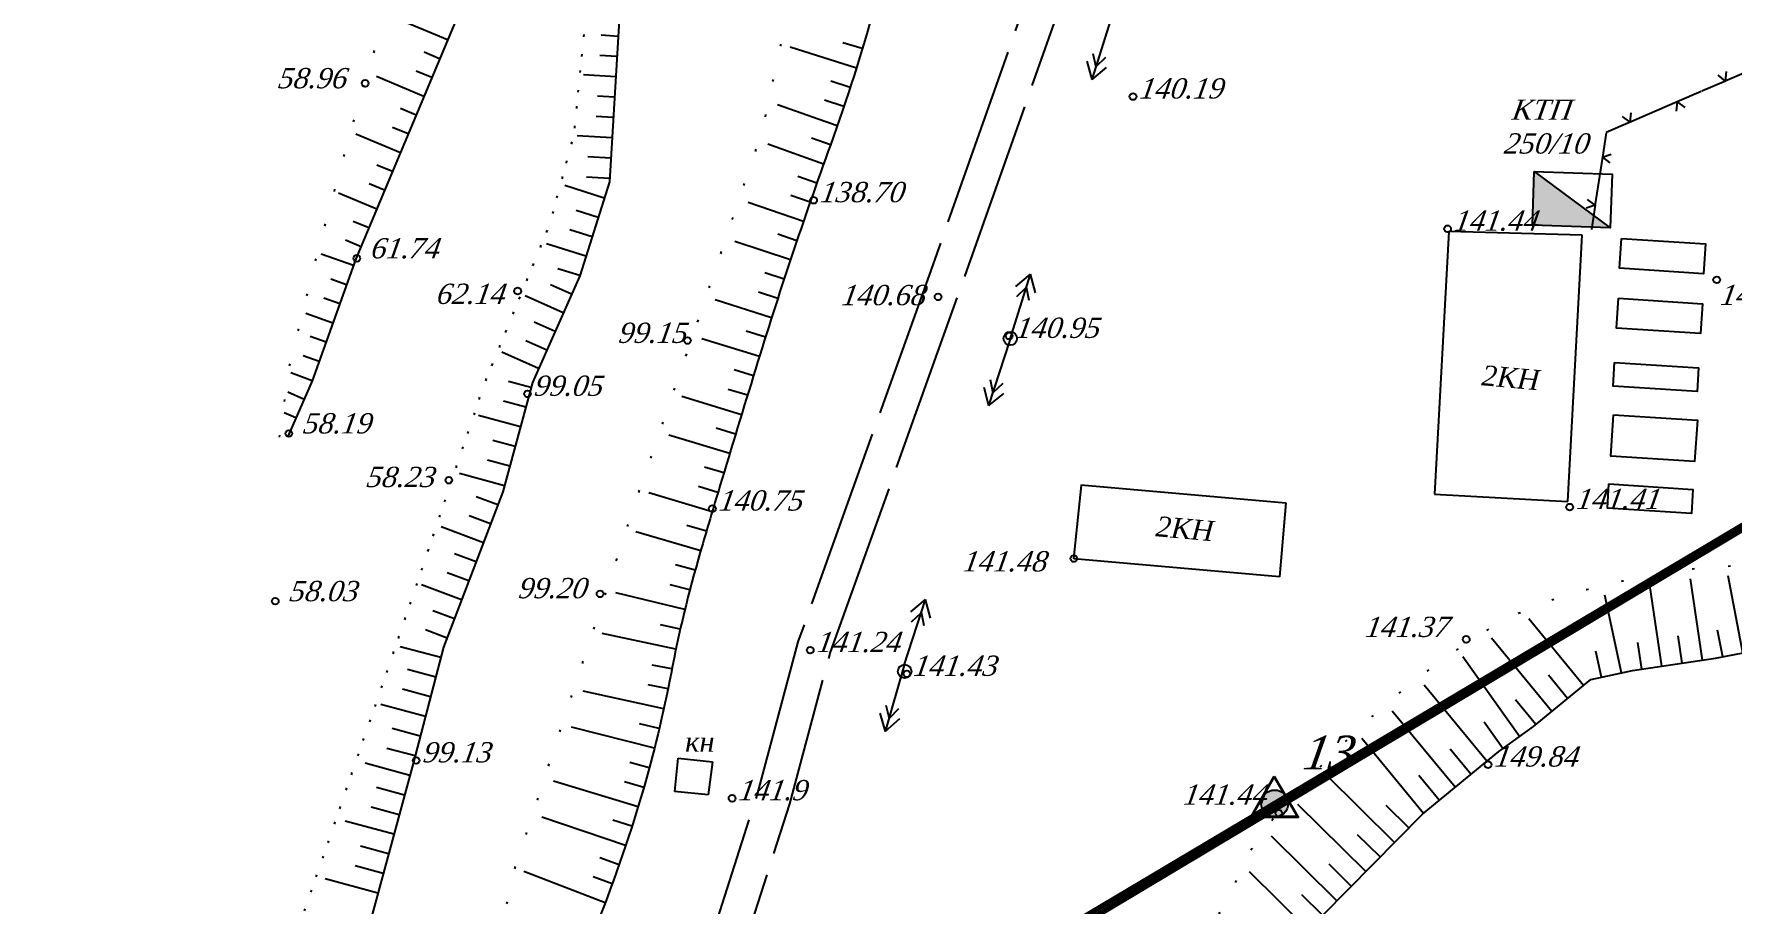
# Model space of a CAD drawing. Header units: millimetres. Extents: x 1400 to 4853, y -623 to 1865.
# Drawn here: x 3005.4 to 3080.8, y 1568.1 to 1606.8 of the extents above; entities that cross this region are included whole.
import ezdxf
from ezdxf.lldxf.tags import DXFTag

# ---------------------------------------------------------------- set-up
doc = ezdxf.new("R2010")
doc.units = ezdxf.units.MM
doc.set_wipeout_variables(frame=1)
for name, pattern in [('ADOT1', [1.6, 0.1, -1.5]), ('AHIDDEN2', [3, 1.5, -1.5]), ('AHIDDEN5', [9, 8, -1])]:
    doc.linetypes.add(name, pattern=pattern)
for name, color, linetype in [('01_Горизонт_58', 7, 'Continuous'), ('01_Горизонт_72', 7, 'Continuous'), ('01_Горизонт_86', 7, 'Continuous'), ('01_Завод', 7, 'Continuous'), ('02_Горизонт_100', 7, 'Continuous'), ('02_Горизонт_112', 7, 'Continuous'), ('0_Лицензия', 6, 'Continuous'), ('авт_дор', 7, 'Continuous'), ('НАДЗЕМКА', 7, 'Continuous'), ('ПИКЕТЫ', 7, 'Continuous'), ('РАСТИТ', 7, 'Continuous'), ('РЕЛЬЕФ', 7, 'Continuous'), ('СІТУАЦІЯ', 7, 'Continuous')]:
    doc.layers.add(name, color=color, linetype=linetype)
doc.styles.add('russ', font='timesi.ttf')
doc.styles.add('universw', font='timesi.ttf', dxfattribs={"oblique": 10})
tags = doc.linetypes.add('New Line1', pattern=[1.5, 1, -0.5]).pattern_tags.tags
tags[6:7] = [DXFTag(74, 4), DXFTag(75, 0), DXFTag(340, '0'), DXFTag(46, 1.0), DXFTag(50, 0.0), DXFTag(44, 0.0), DXFTag(45, 0.0)]
tags[4:5] = [DXFTag(74, 4), DXFTag(75, 0), DXFTag(340, '0'), DXFTag(46, 1.0), DXFTag(50, 0.0), DXFTag(44, 0.0), DXFTag(45, 0.0)]

# ---------------------------------------------------------------- blocks, each defined once
blk = doc.blocks.new('108')
at = {"color": 0, "linetype": 'Continuous', "lineweight": 0}
blk.add_wipeout([(0.51, -0.12), (0.52, -0.06), (0.52, -0.01), (0.52, 0.05), (0.51, 0.1), (0.5, 0.15), (0.48, 0.2), (0.45, 0.25), (0.42, 0.3), (0.39, 0.34), (0.35, 0.38), (0.31, 0.42), (0.26, 0.45), (0.22, 0.47), (0.17, 0.49), (0.11, 0.51), (0.06, 0.52), (0.01, 0.52), (-0.05, 0.52), (-0.1, 0.51), (-0.15, 0.5), (-0.21, 0.48), (-0.25, 0.45), (-0.3, 0.42), (-0.34, 0.39), (-0.38, 0.35), (-0.42, 0.31), (-0.45, 0.26), (-0.47, 0.22), (-0.49, 0.17), (-0.51, 0.11), (-0.52, 0.06), (-0.52, 0.01), (-0.52, -0.05), (-0.51, -0.1), (-0.5, -0.15), (-0.48, -0.21), (-0.45, -0.25), (-0.42, -0.3), (-0.39, -0.34), (-0.35, -0.38), (-0.31, -0.42), (-0.27, -0.45), (-0.22, -0.47), (-0.17, -0.49), (-0.12, -0.51), (-0.06, -0.52), (-0.01, -0.52), (0.05, -0.52), (0.1, -0.51), (0.15, -0.5), (0.2, -0.48), (0.25, -0.45), (0.3, -0.42), (0.34, -0.39), (0.38, -0.35), (0.42, -0.31), (0.45, -0.27), (0.47, -0.22), (0.49, -0.17)], dxfattribs=at)
at = {"linetype": 'Continuous'}
h = blk.add_hatch(color=0, dxfattribs=at)
edge = h.paths.add_edge_path()
edge.add_arc((0, 0), 0.0196, 0, 360)
at = {"color": 0, "linetype": 'Continuous'}
for radius in [0.5, 0.0196]:
    blk.add_circle((0, 0), radius, dxfattribs=at)
blk = doc.blocks.new('115_3')
at = {"color": 0, "linetype": 'Continuous'}
for p, q in [((0, 0), (5.1, 0)), ((3.22, 0.49), (4.1, 0)), ((3.22, -0.49), (4.1, 0)), ((3.91, 0.76), (5.1, 0)), ((3.91, -0.76), (5.1, 0))]:
    blk.add_line(p, q, dxfattribs=at)
blk = doc.blocks.new('A$C1A8735D8')
at = {"layer": 'СІТУАЦІЯ'}
for p, q in [((0, 2.66), (1.16, 13.58)), ((1.03, 13.59), (31.4, 10.93)), ((31.4, 10.93), (30.45, 0)), ((30.45, 0), (0, 2.66))]:
    blk.add_line(p, q, dxfattribs=at)
blk = doc.blocks.new('476_3')
at = {"color": 0, "linetype": 'Continuous'}
for p, q in [((-4.942, 0), (-2.443, 0)), ((-2.443, 0), (-2.887, 0.61)), ((-2.443, 0), (-1.999, 0.61)), ((-2.443, 0), (2.554, 0)), ((-2.443, 0), (-2.443, 0)), ((2.499, 0), (2.055, -0.61)), ((2.499, 0), (4.998, 0)), ((2.499, 0), (2.943, -0.61))]:
    blk.add_line(p, q, dxfattribs=at)
blk = doc.blocks.new('Licenzia')
at = {"linetype": 'New Line1', "lineweight": 25}
h = blk.add_hatch(color=6, dxfattribs=at)
h.dxf.hatch_style = 1
h.set_gradient(color1=(255, 0, 255), color2=(255, 0, 255), centered=1, tint=1, name='INVCYLINDER')
edge = h.paths.add_edge_path()
edge.add_arc((0, 0), 2, 0, 360)
at = {"color": 6, "linetype": 'Continuous', "lineweight": 40, "flags": 128}
blk.add_lwpolyline([(-0.08, 4.01), (-3.48, -1.99), (3.45, -1.99)], close=True, dxfattribs=at)
at = {"color": 10, "linetype": 'Continuous', "lineweight": 25}
blk.add_circle((0, 0), 2, dxfattribs=at)

msp = doc.modelspace()

# ---------------------------------------------------------------- hatches: boundary and pattern name
at = {"layer": '01_Завод', "linetype": 'Continuous'}
h = msp.add_hatch(color=250, dxfattribs=at)
h.dxf.hatch_style = 1
h.set_gradient(color1=(51, 51, 51), color2=(51, 51, 51), tint=1, name='SPHERICAL')
h.paths.add_polyline_path([(3075.4056, 1598.1565), (3072.0394, 1600.6637), (3071.9533, 1598.2812)])

# ---------------------------------------------------------------- linework, layer by layer
at = {"color": 7, "linetype": 'Continuous', "lineweight": 50, "flags": 128}
msp.add_lwpolyline([(3111.4729, 1602.8963), (3033.4199, 1556.4964, 0.1581167), (3032.1982, 1555.1057), (3017.5148, 1523.0295), (3024.1913, 1520.3385), (3022.8806, 1516.821), (3008.7078, 1473.7954)], format="xyb", dxfattribs=at)
at = {"layer": '01_Горизонт_58', "color": 0, "linetype": 'Continuous'}
for p, q in [((3023.7627, 1606.4977), (3021.3849, 1607.4929)), ((3031.3433, 1606.6595), (3030.5863, 1606.7061)), ((3023.4135, 1605.6633), (3022.7217, 1605.9529)), ((3031.2878, 1605.7578), (3030.5308, 1605.8044)), ((3022.7151, 1603.9945), (3020.6064, 1604.877)), ((3023.0643, 1604.8289), (3022.3724, 1605.1185)), ((3031.2323, 1604.8561), (3029.7973, 1604.9445)), ((3031.1768, 1603.9544), (3030.4197, 1604.0011)), ((3022.3659, 1603.1601), (3021.674, 1603.4497)), ((3031.1217, 1603.0527), (3030.3646, 1603.0973)), ((3021.6675, 1601.4913), (3019.6836, 1602.3216)), ((3022.0167, 1602.3257), (3021.3248, 1602.6153)), ((3031.0686, 1602.1509), (3029.5264, 1602.2417)), ((3021.3182, 1600.6569), (3020.6264, 1600.9465)), ((3031.0155, 1601.2491), (3029.9909, 1601.3094)), ((3020.969, 1599.8225), (3020.2772, 1600.1121)), ((3030.7252, 1599.4794), (3028.97, 1600.0333)), ((3030.9624, 1600.3472), (3029.9378, 1600.4075)), ((3020.6198, 1598.9881), (3018.924, 1599.6979)), ((3020.2706, 1598.1537), (3019.5788, 1598.4433)), ((3030.4533, 1598.6179), (3029.4739, 1598.927)), ((3019.9214, 1597.3193), (3019.2296, 1597.6089)), ((3030.1814, 1597.7564), (3029.202, 1598.0655)), ((3019.5879, 1596.4789), (3018.1532, 1596.9938)), ((3029.9095, 1596.8949), (3028.1615, 1597.4466)), ((3029.6376, 1596.0334), (3028.6582, 1596.3425)), ((3019.2823, 1595.6275), (3018.5764, 1595.8809)), ((3029.272, 1595.2073), (3028.3401, 1595.6217)), ((3018.9767, 1594.7762), (3018.2708, 1595.0295)), ((3028.905, 1594.3819), (3027.2136, 1595.1339)), ((3018.6712, 1593.9248), (3017.4712, 1594.3555)), ((3028.538, 1593.5564), (3027.6061, 1593.9707)), ((3018.3656, 1593.0735), (3017.6597, 1593.3268)), ((3028.171, 1592.7309), (3027.2391, 1593.1452)), ((3018.06, 1592.2221), (3017.3541, 1592.4755)), ((3027.804, 1591.9054), (3026.1757, 1592.6293)), ((3017.7545, 1591.3708), (3016.8042, 1591.7118)), ((3017.392, 1590.5421), (3016.6632, 1590.8617)), ((3027.4708, 1591.0679), (3026.478, 1591.3364)), ((3027.235, 1590.1958), (3026.2422, 1590.4643)), ((3017.0287, 1589.7137), (3016.5124, 1589.9402)), ((3026.9992, 1589.3238), (3025.1416, 1589.826)), ((3026.7634, 1588.4517), (3025.7706, 1588.7201)), ((3026.5277, 1587.5796), (3025.5348, 1587.848)), ((3026.2919, 1586.7075), (3024.2892, 1587.249)), ((3025.9972, 1585.8546), (3025.0403, 1586.219)), ((3025.3541, 1584.1661), (3023.4812, 1584.8795)), ((3025.6756, 1585.0104), (3024.7188, 1585.3748)), ((3025.0325, 1583.3219), (3024.0757, 1583.6863)), ((3024.711, 1582.4777), (3023.7541, 1582.8421)), ((3024.0679, 1580.7892), (3023.111, 1581.1537)), ((3023.7463, 1579.945), (3022.7895, 1580.3094)), ((3023.4724, 1579.0855), (3021.6644, 1579.5606)), ((3023.2428, 1578.2118), (3021.989, 1578.5413)), ((3023.0131, 1577.338), (3021.7594, 1577.6675)), ((3022.7835, 1576.4643), (3020.7974, 1576.9863)), ((3022.5539, 1575.5906), (3021.3002, 1575.9201)), ((3022.3243, 1574.7169), (3021.0705, 1575.0464)), ((3022.0906, 1573.8442), (3020.1015, 1574.3834)), ((3021.8542, 1572.9723), (3020.6023, 1573.3116)), ((3021.6179, 1572.1004), (3020.366, 1572.4397)), ((3021.3816, 1571.2284), (3019.2151, 1571.8157)), ((3021.1453, 1570.3565), (3019.8933, 1570.6958)), ((3020.9089, 1569.4846), (3019.657, 1569.8239)), ((3020.6726, 1568.6127), (3018.3287, 1569.2479))]:
    msp.add_line(p, q, dxfattribs=at)
at = {"layer": '01_Горизонт_58', "color": 0, "linetype": 'ADOT1', "flags": 128}
msp.add_lwpolyline([(3016.3038, 1588.8576), (3016.7209, 1591.913), (3018.0834, 1597.4128), (3019.6981, 1603.2652), (3020.3098, 1605.3485), (3022.8759, 1613.9555), (3024.7229, 1619.5617), (3025.8595, 1626.8), (3027.2858, 1633.8589), (3028.8486, 1640.7425), (3032.1966, 1651.0716), (3033.3332, 1655.6843), (3034.1147, 1660.0841), (3034.2567, 1663.5614), (3033.1214, 1667.0736), (3031.9848, 1669.8412), (3032.411, 1671.3314), (3033.4056, 1672.7507), (3035.1815, 1674.241), (3035.6788, 1676.0861), (3034.258, 1677.4344), (3032.1979, 1677.8602), (3029.7116, 1677.5763), (3023.6023, 1677.2924), (3022.1105, 1676.8667), (3016.9957, 1675.8732), (3014.1369, 1675.1751), (3011.4374, 1676.0976), (3008.4538, 1678.7233), (3006.1096, 1681.7748), (3003.6232, 1686.8842), (3001.9893, 1689.9357), (2996.697, 1699.4449), (2994.921, 1702.3544), (2995.4181, 1707.5487)], dxfattribs=at)
at = {"layer": '01_Горизонт_58', "linetype": 'ADOT1', "flags": 128}
msp.add_lwpolyline([(3035.1328, 1631.7216), (3033.6426, 1626.9926), (3031.2276, 1616.9479), (3030.1925, 1610.7831), (3029.7145, 1605.7112), (3029.3695, 1602.3055), (3028.2913, 1598.2962), (3025.4084, 1591.2832), (3021.6822, 1580.2469), (3016.9103, 1566.4231), (3015.3823, 1561.9019), (3012.9071, 1553.6315), (3012.6358, 1552.6783)], dxfattribs=at)
at = {"layer": '01_Горизонт_58', "color": 0, "linetype": 'Continuous', "flags": 128}
for points in [[(3036.5498, 1631.3538), (3035.3375, 1626.6178), (3033.805, 1621.3653), (3032.4428, 1615.4365), (3031.4795, 1608.8709), (3031.1292, 1603.1807), (3030.954, 1600.2043), (3029.6334, 1596.0202), (3027.5316, 1591.2929), (3026.218, 1586.4343), (3023.5913, 1579.5379), (3022.2339, 1574.3729), (3018.9092, 1562.1063), (3017.6937, 1554.9821), (3017.1902, 1551.8258)], [(3024.9007, 1609.2169), (3019.6975, 1596.7844), (3017.7497, 1591.3575), (3016.6653, 1588.8854)]]:
    msp.add_lwpolyline(points, dxfattribs=at)
at = {"layer": '01_Горизонт_58', "color": 7, "linetype": 'Continuous'}
for centre in [(3020.1043, 1604.5737), (3019.7323, 1596.8007), (3026.8793, 1595.352), (3026.8793, 1595.352), (3027.3135, 1590.7833), (3016.7143, 1589.0277), (3023.8199, 1586.9496), (3023.8199, 1586.9496), (3016.1113, 1581.5787), (3016.1113, 1581.5787), (3022.3682, 1574.5084)]:
    msp.add_circle(centre, 0.15, dxfattribs=at)
at = {"layer": '01_Горизонт_72', "color": 0, "linetype": 'Continuous'}
for p, q in [((3031.3433, 1606.6595), (3030.5863, 1606.7061)), ((3031.2878, 1605.7578), (3030.5308, 1605.8044)), ((3031.2323, 1604.8561), (3029.7973, 1604.9445)), ((3031.1768, 1603.9544), (3030.4197, 1604.0011)), ((3031.1217, 1603.0527), (3030.3646, 1603.0973)), ((3031.0686, 1602.1509), (3029.5264, 1602.2417)), ((3031.0155, 1601.2491), (3029.9909, 1601.3094)), ((3030.7252, 1599.4794), (3028.97, 1600.0333)), ((3030.9624, 1600.3472), (3029.9378, 1600.4075)), ((3030.4533, 1598.6179), (3029.4739, 1598.927)), ((3030.1814, 1597.7564), (3029.202, 1598.0655)), ((3029.9095, 1596.8949), (3028.1615, 1597.4466)), ((3029.6376, 1596.0334), (3028.6582, 1596.3425)), ((3029.272, 1595.2073), (3028.3401, 1595.6217)), ((3028.905, 1594.3819), (3027.2136, 1595.1339)), ((3028.538, 1593.5564), (3027.6061, 1593.9707)), ((3028.171, 1592.7309), (3027.2391, 1593.1452)), ((3027.804, 1591.9054), (3026.1757, 1592.6293)), ((3027.4708, 1591.0679), (3026.478, 1591.3364)), ((3027.235, 1590.1958), (3026.2422, 1590.4643)), ((3026.9992, 1589.3238), (3025.1416, 1589.826)), ((3026.7634, 1588.4517), (3025.7706, 1588.7201)), ((3026.5277, 1587.5796), (3025.5348, 1587.848)), ((3026.2919, 1586.7075), (3024.2892, 1587.249)), ((3025.9972, 1585.8546), (3025.0403, 1586.219)), ((3025.3541, 1584.1661), (3023.4812, 1584.8795)), ((3025.6756, 1585.0104), (3024.7188, 1585.3748)), ((3025.0325, 1583.3219), (3024.0757, 1583.6863)), ((3024.711, 1582.4777), (3023.7541, 1582.8421)), ((3024.0679, 1580.7892), (3023.111, 1581.1537)), ((3023.7463, 1579.945), (3022.7895, 1580.3094)), ((3023.4724, 1579.0855), (3021.6644, 1579.5606)), ((3023.2428, 1578.2118), (3021.989, 1578.5413)), ((3023.0131, 1577.338), (3021.7594, 1577.6675)), ((3022.7835, 1576.4643), (3020.7974, 1576.9863)), ((3022.5539, 1575.5906), (3021.3002, 1575.9201)), ((3022.3243, 1574.7169), (3021.0705, 1575.0464)), ((3022.0906, 1573.8442), (3020.1015, 1574.3834)), ((3021.8542, 1572.9723), (3020.6023, 1573.3116)), ((3021.6179, 1572.1004), (3020.366, 1572.4397)), ((3021.3816, 1571.2284), (3019.2151, 1571.8157)), ((3021.1453, 1570.3565), (3019.8933, 1570.6958)), ((3020.9089, 1569.4846), (3019.657, 1569.8239)), ((3020.6726, 1568.6127), (3018.3287, 1569.2479))]:
    msp.add_line(p, q, dxfattribs=at)
at = {"layer": '01_Горизонт_72', "color": 7, "linetype": 'Continuous'}
for centre in [(3026.8793, 1595.352), (3027.3135, 1590.7833), (3023.8199, 1586.9496), (3016.1113, 1581.5787), (3022.3682, 1574.5084)]:
    msp.add_circle(centre, 0.15, dxfattribs=at)
at = {"layer": '01_Горизонт_86', "color": 0, "linetype": 'Continuous'}
for p, q in [((3031.3433, 1606.6595), (3030.5863, 1606.7061)), ((3031.2878, 1605.7578), (3030.5308, 1605.8044)), ((3031.2323, 1604.8561), (3029.7973, 1604.9445)), ((3031.1768, 1603.9544), (3030.4197, 1604.0011)), ((3031.1217, 1603.0527), (3030.3646, 1603.0973)), ((3031.0686, 1602.1509), (3029.5264, 1602.2417)), ((3031.0155, 1601.2491), (3029.9909, 1601.3094)), ((3030.7252, 1599.4794), (3028.97, 1600.0333)), ((3030.9624, 1600.3472), (3029.9378, 1600.4075)), ((3030.4533, 1598.6179), (3029.4739, 1598.927)), ((3030.1814, 1597.7564), (3029.202, 1598.0655)), ((3029.9095, 1596.8949), (3028.1615, 1597.4466)), ((3029.6376, 1596.0334), (3028.6582, 1596.3425)), ((3029.272, 1595.2073), (3028.3401, 1595.6217)), ((3028.905, 1594.3819), (3027.2136, 1595.1339)), ((3028.538, 1593.5564), (3027.6061, 1593.9707)), ((3028.171, 1592.7309), (3027.2391, 1593.1452)), ((3027.804, 1591.9054), (3026.1757, 1592.6293)), ((3027.4708, 1591.0679), (3026.478, 1591.3364)), ((3027.235, 1590.1958), (3026.2422, 1590.4643)), ((3026.9992, 1589.3238), (3025.1416, 1589.826)), ((3026.7634, 1588.4517), (3025.7706, 1588.7201)), ((3026.5277, 1587.5796), (3025.5348, 1587.848)), ((3026.2919, 1586.7075), (3024.2892, 1587.249)), ((3025.9972, 1585.8546), (3025.0403, 1586.219)), ((3025.3541, 1584.1661), (3023.4812, 1584.8795)), ((3025.6756, 1585.0104), (3024.7188, 1585.3748)), ((3025.0325, 1583.3219), (3024.0757, 1583.6863)), ((3024.711, 1582.4777), (3023.7541, 1582.8421)), ((3024.3894, 1581.6334), (3022.6039, 1582.3135)), ((3024.0679, 1580.7892), (3023.111, 1581.1537)), ((3023.7463, 1579.945), (3022.7895, 1580.3094)), ((3023.4724, 1579.0855), (3021.6644, 1579.5606)), ((3023.2428, 1578.2118), (3021.989, 1578.5413)), ((3023.0131, 1577.338), (3021.7594, 1577.6675)), ((3022.7835, 1576.4643), (3020.7974, 1576.9863)), ((3022.5539, 1575.5906), (3021.3002, 1575.9201)), ((3022.3243, 1574.7169), (3021.0705, 1575.0464)), ((3022.0906, 1573.8442), (3020.1015, 1574.3834)), ((3021.8542, 1572.9723), (3020.6023, 1573.3116)), ((3021.6179, 1572.1004), (3020.366, 1572.4397)), ((3021.3816, 1571.2284), (3019.2151, 1571.8157)), ((3021.1453, 1570.3565), (3019.8933, 1570.6958)), ((3020.9089, 1569.4846), (3019.657, 1569.8239)), ((3020.6726, 1568.6127), (3018.3287, 1569.2479))]:
    msp.add_line(p, q, dxfattribs=at)
at = {"layer": '01_Горизонт_86', "color": 7, "linetype": 'Continuous'}
for centre in [(3026.8793, 1595.352), (3027.3135, 1590.7833), (3023.8199, 1586.9496), (3016.1113, 1581.5787), (3022.3682, 1574.5084)]:
    msp.add_circle(centre, 0.15, dxfattribs=at)
at = {"layer": '01_Завод', "color": 250, "linetype": 'Continuous'}
for points in [[(3072.0394, 1600.6637), (3075.4917, 1600.539), (3075.4056, 1598.1565), (3071.9533, 1598.2812)], [(3075.9091, 1597.6865), (3079.6399, 1597.442), (3079.553, 1596.1168), (3075.8223, 1596.3613)], [(3075.7835, 1595.0285), (3079.5142, 1594.784), (3079.4274, 1593.4588), (3075.6967, 1593.7033)], [(3075.6011, 1592.1845), (3079.3318, 1591.94), (3079.2763, 1590.8853), (3075.5455, 1591.1298)], [(3075.5531, 1589.859), (3079.2839, 1589.6145), (3079.1617, 1587.7785), (3075.4309, 1588.023)], [(3075.3517, 1586.7847), (3079.0824, 1586.5402), (3079.0164, 1585.4687), (3075.2857, 1585.7132)]]:
    msp.add_lwpolyline(points, close=True, dxfattribs=at)
at = {"layer": '01_Завод', "color": 250, "linetype": 'Continuous', "flags": 128}
msp.add_lwpolyline([(3072.0394, 1600.6637), (3075.4056, 1598.1565)], dxfattribs=at)
at = {"layer": '01_Завод', "color": 250, "linetype": 'Continuous'}
msp.add_circle((3080.1405, 1595.8506), 0.15, dxfattribs=at)
at = {"layer": '02_Горизонт_100', "color": 0, "linetype": 'Continuous'}
for p, q in [((3041.9239, 1605.2536), (3038.9763, 1606.1763)), ((3042.1884, 1606.1149), (3041.3266, 1606.3743)), ((3041.65, 1604.3952), (3040.7941, 1604.6735)), ((3041.3667, 1603.5399), (3040.5139, 1603.8276)), ((3041.074, 1602.6877), (3038.4227, 1603.6147)), ((3040.7719, 1601.8389), (3039.9257, 1602.1452)), ((3040.467, 1600.991), (3037.9922, 1601.8753)), ((3040.1656, 1600.1419), (3039.3168, 1600.4412)), ((3039.5737, 1598.4399), (3037.1146, 1599.2834)), ((3039.8678, 1599.2915), (3039.0178, 1599.5872)), ((3039.2831, 1597.587), (3038.4306, 1597.8754)), ((3038.9962, 1596.7329), (3036.5296, 1597.5556)), ((3038.713, 1595.8776), (3037.858, 1596.1587)), ((3038.1573, 1594.1634), (3035.652, 1594.9637)), ((3038.4333, 1595.0211), (3037.5772, 1595.2986)), ((3037.6162, 1592.4445), (3035.0646, 1593.2358)), ((3037.8849, 1593.3045), (3037.0265, 1593.5748)), ((3037.351, 1591.5834), (3036.4906, 1591.8474)), ((3037.087, 1590.7219), (3036.2264, 1590.9852)), ((3036.8238, 1589.8602), (3034.178, 1590.6674)), ((3036.2993, 1588.1362), (3033.5881, 1588.9587)), ((3036.5612, 1588.9983), (3035.7002, 1589.2603)), ((3036.0381, 1587.2739), (3035.1767, 1587.5345)), ((3035.5191, 1585.5483), (3032.701, 1586.3889)), ((3035.7777, 1586.4114), (3034.9159, 1586.6708)), ((3035.2626, 1584.6845), (3034.3995, 1584.9396)), ((3035.0082, 1583.8202), (3032.1276, 1584.6639)), ((3034.761, 1582.9537), (3033.8937, 1583.1938)), ((3034.3077, 1581.2097), (3031.2338, 1581.9574)), ((3034.5275, 1582.0835), (3033.6565, 1582.31)), ((3034.1016, 1580.3326), (3033.2239, 1580.5315)), ((3033.9094, 1579.4524), (3030.6334, 1580.1408)), ((3033.7311, 1578.5692), (3032.8475, 1578.7404)), ((3033.3717, 1576.8034), (3029.793, 1577.5911)), ((3033.5582, 1577.6849), (3032.6762, 1577.8641)), ((3032.9557, 1575.0502), (3029.2659, 1575.9891)), ((3033.1708, 1575.9251), (3032.2951, 1576.1328)), ((3032.7264, 1574.1788), (3031.858, 1574.4149)), ((3032.226, 1572.4478), (3028.4764, 1573.5924)), ((3032.483, 1573.3113), (3031.6185, 1573.5615)), ((3031.676, 1570.7318), (3027.9462, 1571.9844)), ((3031.957, 1571.5878), (3031.0999, 1571.8625)), ((3031.3833, 1569.8796), (3030.5342, 1570.178)), ((3030.7625, 1568.188), (3027.1497, 1569.5709)), ((3031.0787, 1569.0317), (3030.2338, 1569.3417))]:
    msp.add_line(p, q, dxfattribs=at)
at = {"layer": '02_Горизонт_100', "color": 7, "linetype": 'Continuous'}
for centre in [(3040.0251, 1599.3812), (3034.4231, 1593.1513), (3035.5258, 1585.6898), (3030.5392, 1581.9034)]:
    msp.add_circle(centre, 0.15, dxfattribs=at)
at = {"layer": '02_Горизонт_112', "color": 0, "linetype": 'Continuous'}
for p, q in [((3041.9239, 1605.2536), (3038.9763, 1606.1763)), ((3042.1884, 1606.1149), (3041.3266, 1606.3743)), ((3041.65, 1604.3952), (3040.7941, 1604.6735)), ((3041.3667, 1603.5399), (3040.5139, 1603.8276)), ((3041.074, 1602.6877), (3038.4227, 1603.6147)), ((3040.7719, 1601.8389), (3039.9257, 1602.1452)), ((3040.467, 1600.991), (3037.9922, 1601.8753)), ((3040.1656, 1600.1419), (3039.3168, 1600.4412)), ((3039.5737, 1598.4399), (3037.1146, 1599.2834)), ((3039.8678, 1599.2915), (3039.0178, 1599.5872)), ((3039.2831, 1597.587), (3038.4306, 1597.8754)), ((3038.9962, 1596.7329), (3036.5296, 1597.5556)), ((3038.713, 1595.8776), (3037.858, 1596.1587)), ((3038.1573, 1594.1634), (3035.652, 1594.9637)), ((3038.4333, 1595.0211), (3037.5772, 1595.2986)), ((3037.6162, 1592.4445), (3035.0646, 1593.2358)), ((3037.8849, 1593.3045), (3037.0265, 1593.5748)), ((3037.351, 1591.5834), (3036.4906, 1591.8474)), ((3037.087, 1590.7219), (3036.2264, 1590.9852)), ((3036.8238, 1589.8602), (3034.178, 1590.6674)), ((3036.2993, 1588.1362), (3033.5881, 1588.9587)), ((3036.5612, 1588.9983), (3035.7002, 1589.2603)), ((3036.0381, 1587.2739), (3035.1767, 1587.5345)), ((3035.5191, 1585.5483), (3032.701, 1586.3889)), ((3035.7777, 1586.4114), (3034.9159, 1586.6708)), ((3035.2626, 1584.6845), (3034.3995, 1584.9396)), ((3035.0082, 1583.8202), (3032.1276, 1584.6639)), ((3034.761, 1582.9537), (3033.8937, 1583.1938)), ((3034.3077, 1581.2097), (3031.2338, 1581.9574)), ((3034.5275, 1582.0835), (3033.6565, 1582.31)), ((3034.1016, 1580.3326), (3033.2239, 1580.5315)), ((3033.9094, 1579.4524), (3030.6334, 1580.1408)), ((3033.7311, 1578.5692), (3032.8475, 1578.7404)), ((3033.3717, 1576.8034), (3029.793, 1577.5911)), ((3033.5582, 1577.6849), (3032.6762, 1577.8641)), ((3032.9557, 1575.0502), (3029.2659, 1575.9891)), ((3033.1708, 1575.9251), (3032.2951, 1576.1328)), ((3032.7264, 1574.1788), (3031.858, 1574.4149)), ((3032.226, 1572.4478), (3028.4764, 1573.5924)), ((3032.483, 1573.3113), (3031.6185, 1573.5615)), ((3031.676, 1570.7318), (3027.9462, 1571.9844)), ((3031.957, 1571.5878), (3031.0999, 1571.8625)), ((3031.3833, 1569.8796), (3030.5342, 1570.178)), ((3030.7625, 1568.188), (3027.1497, 1569.5709)), ((3031.0787, 1569.0317), (3030.2338, 1569.3417))]:
    msp.add_line(p, q, dxfattribs=at)
at = {"layer": '02_Горизонт_112', "color": 0, "linetype": 'Continuous', "flags": 128}
msp.add_lwpolyline([(3042.7452, 1608.0504, -0.0198857), (3040.7703, 1601.8343, 0.0123593), (3037.4433, 1591.8842, 0.0011905), (3035.8639, 1586.6973, 0.0021086), (3034.9915, 1583.7629, 0.0242427), (3033.6925, 1578.3681, -0.0246496), (3032.4106, 1573.0633, -0.0251711), (3030.2496, 1566.8902, 0.0212315), (3027.6306, 1559.5932, 0.0022356), (3025.8729, 1553.8639, 0.0053794), (3025.1788, 1551.4719, 0.0073294), (3024.4315, 1548.6288, -0.0040536), (3023.1141, 1543.4795, -0.009329), (3022.2754, 1540.5321, -0.0154986), (3021.683, 1538.785, -0.098399), (3020.8442, 1537.4292, -0.0437288), (3018.1988, 1535.0466, -0.0208469), (3013.3398, 1531.6932, -0.0177865), (3007.3591, 1528.2144, -0.0031929), (3006.1869, 1527.5968, -0.0006786), (3000.6489, 1524.7338, -0.0187834), (2993.9841, 1521.6107, -0.0135963), (2984.5184, 1517.9016)], format="xyb", dxfattribs=at)
at = {"layer": '02_Горизонт_112', "color": 7, "linetype": 'Continuous'}
for centre in [(3040.0251, 1599.3812), (3034.4231, 1593.1513), (3035.5258, 1585.6898), (3030.5392, 1581.9034)]:
    msp.add_circle(centre, 0.15, dxfattribs=at)
at = {"layer": 'авт_дор', "color": 7, "linetype": 'AHIDDEN5', "flags": 128}
for points in [[(2892.2517, 1457.9665), (2895.6968, 1457.4939), (2898.5727, 1457.4152), (2900.7121, 1457.8942), (2914.0019, 1464.489), (2923.4509, 1469.2085), (2931.9573, 1471.3369), (2939.83, 1474.6169), (2956.392, 1482.2753), (2974.8211, 1489.321), (2983.532, 1493.0127), (2984.3694, 1494.0693), (2984.5048, 1494.8135), (2981.7604, 1502.3526), (2982.0293, 1504.192), (2983.1432, 1506.7562), (2986.1388, 1507.8676), (3002.4642, 1513.3136), (3012.1068, 1518.5218), (3019.9342, 1523.4513), (3022.2031, 1525.4254), (3022.9708, 1528.0028), (3027.1853, 1537.0682), (3030.4656, 1551.0156), (3037.5315, 1573.0076), (3039.3433, 1579.768), (3045.1006, 1595.8472), (3053.6617, 1620.1195), (3055.0614, 1624.3746)], [(2892.0478, 1456.4805), (2895.5739, 1455.9967), (2898.7183, 1455.9107), (2901.2166, 1456.47), (2914.6704, 1463.1462), (2923.9742, 1467.7932), (2932.4304, 1469.909), (2940.4334, 1473.2433), (2956.9753, 1480.8924), (2975.3818, 1487.9295), (2984.4698, 1491.781), (2985.778, 1493.4316), (2986.0533, 1494.9447), (2983.2994, 1502.5101), (2983.4846, 1503.7775), (2984.2643, 1505.5722), (2986.6371, 1506.4526), (3003.0624, 1511.9319), (3012.8637, 1517.2259), (3020.8315, 1522.2437), (3023.5163, 1524.5797), (3024.3772, 1527.4697), (3028.6102, 1536.5752), (3031.912, 1550.6139), (3038.9709, 1572.5838), (3040.7763, 1579.3203), (3046.514, 1595.3449), (3055.079, 1619.628), (3056.5068, 1623.6618)]]:
    msp.add_lwpolyline(points, dxfattribs=at)
at = {"layer": 'ПИКЕТЫ', "color": 7, "linetype": 'Continuous'}
for centre in [(3054.2125, 1603.9855), (3068.1861, 1598.1157), (3045.5533, 1595.0907), (3073.61, 1585.7585), (3051.5863, 1583.4717), (3039.8773, 1579.4037), (3069.015, 1579.8847), (3069.9822, 1574.3231), (3036.4033, 1572.8277), (3060.6896, 1572.1644)]:
    msp.add_circle(centre, 0.15, dxfattribs=at)
at = {"layer": 'РЕЛЬЕФ', "color": 7, "linetype": 'Continuous'}
for p, q in [((3079.5093, 1578.9647), (3078.974, 1582.5682)), ((3081.3008, 1579.2839), (3080.6434, 1582.7043)), ((3075.9143, 1578.3984), (3075.1683, 1581.8517)), ((3077.7089, 1578.6972), (3077.1754, 1582.289)), ((3074.2219, 1577.835), (3071.7886, 1580.7922)), ((3080.4071, 1579.1121), (3080.1797, 1580.2953)), ((3072.8165, 1576.6785), (3070.1399, 1579.9313)), ((3076.8088, 1578.5635), (3076.6323, 1579.7515)), ((3078.6091, 1578.8309), (3078.4295, 1580.0402)), ((3071.3777, 1575.5658), (3068.8678, 1579.1053)), ((3075.0248, 1578.2062), (3074.7765, 1579.3556)), ((3073.5192, 1577.2568), (3072.6672, 1578.2922)), ((3069.9231, 1574.4735), (3067.142, 1577.8533)), ((3068.5177, 1573.317), (3065.732, 1576.7024)), ((3072.1138, 1576.1003), (3071.2092, 1577.1995)), ((3070.6353, 1575.0394), (3069.8084, 1576.2055)), ((3067.1123, 1572.1606), (3064.3819, 1575.4787)), ((3069.2204, 1573.8953), (3068.3031, 1575.0101)), ((3065.8289, 1570.8704), (3062.7771, 1573.8855)), ((3067.815, 1572.7388), (3066.9053, 1573.8443)), ((3064.5497, 1569.5756), (3061.5352, 1572.5539)), ((3066.4685, 1571.5178), (3065.463, 1572.5112)), ((3065.1893, 1570.223), (3064.1876, 1571.2127)), ((3063.2706, 1568.2809), (3060.365, 1571.1515)), ((3063.9102, 1568.9283), (3062.9294, 1569.8972)), ((3061.9914, 1566.9861), (3059.3881, 1569.5582)), ((3062.631, 1567.6335), (3061.705, 1568.5483))]:
    msp.add_line(p, q, dxfattribs=at)
at = {"layer": 'РЕЛЬЕФ', "color": 7, "linetype": 'ADOT1', "flags": 128}
msp.add_lwpolyline([(3094.9644, 1582.4903, 0.0287965), (3092.7495, 1583.3479, 0.0773715), (3091.8719, 1583.4871, 0.0048977), (3088.5113, 1583.4641, 0.0062683), (3085.8864, 1583.3874, 0.002478), (3082.9627, 1583.2509, 0.0025299), (3080.1004, 1583.0884, 0.0305204), (3077.3487, 1582.7489, 0.0223709), (3073.666, 1581.8923, 0.0731905), (3069.5565, 1580.0601, 0.048366), (3064.2028, 1575.8864, 0.0143552), (3061.8761, 1573.5498, 0.0191049), (3060.2489, 1571.6808, 0.0794766), (3058.74, 1569.0426, -0.0989702), (3057.4429, 1566.9653, -0.0710991), (3056.484, 1566.2004, -0.0227281), (3053.1063, 1564.4165, -0.0546226), (3050.7379, 1563.6017, -0.0413747), (3047.4677, 1563.1425)], format="xyb", dxfattribs=at)
at = {"layer": 'РЕЛЬЕФ', "color": 7, "linetype": 'Continuous', "flags": 128}
msp.add_lwpolyline([(3047.7709, 1559.9512), (3050.5655, 1560.7417), (3053.4462, 1560.9674), (3056.3268, 1562.0962), (3060.45, 1565.426), (3067.0659, 1572.1224), (3070.4577, 1574.9134), (3072.0039, 1576.0099), (3074.5478, 1578.1031), (3076.3933, 1578.5018), (3080.0844, 1579.0501), (3084.2404, 1579.8489), (3089.9765, 1579.799), (3092.271, 1579.7492), (3093.0191, 1579.4501)], dxfattribs=at)
at = {"layer": 'СІТУАЦІЯ'}
for p, q in [((3068.2437, 1597.9983), (3067.6097, 1586.3344)), ((3074.1638, 1597.837), (3068.2437, 1597.9983)), ((3073.5207, 1586.0057), (3074.1638, 1597.837)), ((3067.6097, 1586.3344), (3073.5207, 1586.0057)), ((3033.8547, 1573.132), (3034.0063, 1574.6032)), ((3034.0063, 1574.6032), (3035.5324, 1574.446)), ((3035.5324, 1574.446), (3035.3411, 1572.9789)), ((3035.3411, 1572.9789), (3033.849, 1573.1326))]:
    msp.add_line(p, q, dxfattribs=at)

# ---------------------------------------------------------------- block references
at = {"layer": '0_Лицензия', "color": 6, "linetype": 'New Line1', "lineweight": 25, "xscale": 0.3, "yscale": 0.3, "zscale": 0.3}
msp.add_blockref('Licenzia', (3060.5029, 1572.5963), dxfattribs=at)
at = {"layer": 'НАДЗЕМКА', "color": 7, "xscale": 0.6, "yscale": 0.6, "zscale": 0.6, "rotation": 252.5657}
msp.add_blockref('115_3', (3053.2949, 1607.6564), dxfattribs=at)
at = {"layer": 'СІТУАЦІЯ', "color": 7, "yscale": 0.6}
for p, xscale, zscale, rotation in [((3081.593, 1605.1329), 0.4617499367652258, 0.4617499367652258, 203.2958), ((3077.3519, 1603.3068), 0.4617499367652258, 0.4617499367652258, 203.2958), ((3074.9024, 1600.2389), 0.4359606864469434, 0.4359606864469434, 261.3179)]:
    msp.add_blockref('476_3', p, dxfattribs=dict(at, xscale=xscale, zscale=zscale, rotation=rotation))
at = {"layer": 'СІТУАЦІЯ', "xscale": 0.3, "yscale": 0.3, "zscale": 0.3}
msp.add_blockref('A$C1A8735D8', (3051.5826, 1582.6642), dxfattribs=at)

# ---------------------------------------------------------------- texts
at = {"layer": '01_Горизонт_58', "color": 7, "linetype": 'Continuous', "style": 'universw', "oblique": 10}
for s, p in [('58.96', (3016.2085, 1604.3528)), ('61.74', (3020.3323, 1596.8007)), ('62.14', (3023.2491, 1594.7782)), ('58.19', (3017.3143, 1589.0277)), ('58.23', (3020.1328, 1586.6456)), ('58.03', (3016.7113, 1581.5787)), ('58.03', (3016.7113, 1581.5787)), ('99.13', (3022.6368, 1574.4217))]:
    msp.add_text(s, height=0.9, dxfattribs=at).set_placement(p)
at = {"layer": '01_Горизонт_72', "color": 7, "linetype": 'Continuous', "style": 'universw', "oblique": 10}
for s, p in [('62.14', (3023.2491, 1594.7782)), ('58.23', (3020.1328, 1586.6456)), ('58.03', (3016.7113, 1581.5787)), ('99.13', (3022.6368, 1574.4217))]:
    msp.add_text(s, height=0.9, dxfattribs=at).set_placement(p)
at = {"layer": '01_Горизонт_86', "color": 7, "linetype": 'Continuous', "style": 'universw', "oblique": 10}
for s, p in [('62.14', (3023.2491, 1594.7782)), ('58.23', (3020.1328, 1586.6456)), ('58.03', (3016.7113, 1581.5787)), ('99.13', (3022.6368, 1574.4217))]:
    msp.add_text(s, height=0.9, dxfattribs=at).set_placement(p)
at = {"layer": '01_Завод', "color": 250, "linetype": 'Continuous', "style": 'universw', "oblique": 10}
msp.add_text('140.30', height=0.9, dxfattribs=at).set_placement((3080.2747, 1594.7322))
at = {"layer": '01_Завод', "color": 250, "linetype": 'Continuous', "insert": (3070.4798, 1603.854), "char_height": 0.9, "width": 4.193729, "attachment_point": 1, "style": 'universw'}
msp.add_mtext('\\pi0.5317;KTП \\P\\pi0.18437;250/10', dxfattribs=at)
at = {"layer": '02_Горизонт_100', "color": 7, "linetype": 'Continuous', "style": 'universw', "oblique": 10}
for s, p in [('138.70', (3040.2936, 1599.2945)), ('99.15', (3031.3285, 1593.0479)), ('99.05', (3027.5821, 1590.6966)), ('140.75', (3035.7943, 1585.6031)), ('99.20', (3026.881, 1581.7103))]:
    msp.add_text(s, height=0.9, dxfattribs=at).set_placement(p)
at = {"layer": '02_Горизонт_112', "color": 7, "linetype": 'Continuous', "style": 'universw', "oblique": 10}
for s, p in [('138.70', (3040.2936, 1599.2945)), ('99.15', (3031.3285, 1593.0479)), ('99.05', (3027.5821, 1590.6966)), ('140.75', (3035.7943, 1585.6031)), ('99.20', (3026.881, 1581.7103))]:
    msp.add_text(s, height=0.9, dxfattribs=at).set_placement(p)
at = {"layer": '0_Лицензия', "color": 6, "linetype": 'New Line1', "lineweight": 25, "insert": (3061.7048, 1575.6102), "char_height": 1.5, "attachment_point": 1, "style": 'universw'}
msp.add_mtext_dynamic_manual_height_columns('13', width=7.234357, gutter_width=15, heights=[6.4231], dxfattribs=at)
at = {"layer": 'ПИКЕТЫ', "color": 7, "linetype": 'Continuous', "style": 'universw', "oblique": 10}
for s, p in [('140.19', (3054.481, 1603.8988)), ('141.44', (3068.4547, 1598.029)), ('140.68', (3041.2435, 1594.7229)), ('141.41', (3073.8785, 1585.6719)), ('141.48', (3046.63, 1582.8992)), ('141.37', (3064.5025, 1579.9899)), ('141.24', (3040.1458, 1579.317)), ('149.84', (3070.2507, 1574.2364)), ('141.9', (3036.6718, 1572.741)), ('141.44', (3056.4201, 1572.5438))]:
    msp.add_text(s, height=0.9, dxfattribs=at).set_placement(p)
at = {"layer": 'РАСТИТ', "linetype": 'AHIDDEN2', "style": 'russ'}
msp.add_text('кн', height=0.9, dxfattribs=at).set_placement((3034.3161, 1574.8937))
at = {"layer": 'СІТУАЦІЯ', "style": 'russ'}
for p in [(3069.6701, 1591.1706), (3055.1936, 1584.4678)]:
    msp.add_text('2КН', height=0.9, rotation=354.862554, dxfattribs=at).set_placement(p)

# ---------------------------------------------------------------- next in the draw order: block references
at = {"layer": 'НАДЗЕМКА', "color": 7, "xscale": 0.6, "yscale": 0.6, "zscale": 0.6}
for p in [(3048.7591, 1593.2441), (3044.0712, 1578.4637)]:
    msp.add_blockref('108', p, dxfattribs=at)

# ---------------------------------------------------------------- next in the draw order: linework, layer by layer
at = {"color": 6, "linetype": 'Continuous', "lineweight": 60, "flags": 128}
msp.add_lwpolyline([(3144.4144, 1622.5005, 0.24, 0.24, 0), (3032.8199, 1555.7907, 0.24, 0.24, 0), (3018.8744, 1523.7908, 0.24, 0.24, 0), (2987.3207, 1481.6199, 0.24, 0.24, 0), (2991.6614, 1385.4672, 0.24, 0.24, 0), (2843.9613, 1431.7361, 0.24, 0.24, 0), (2695.2589, 1447.0788, 0.24, 0.24, 0), (2711.2688, 1628.8933, 0.24, 0.24, 0), (2712.5497, 1675.7396, 0, 0, 0), (2806.1021, 1678.0284, 0.24, 0.24, 0), (2909.7376, 1712.7799, 0.24, 0.24, 0), (2967.6908, 1719.2535, 0.24, 0.24, 0), (3085.4663, 1716.8193, 0.24, 0.24, 0), (3121.1623, 1734.8067, 0.24, 0.24, 0), (3144.4153, 1734.688, 0.24, 0.24, 0)], format="xyseb", dxfattribs=at)
at = {"color": 1, "linetype": 'Continuous', "lineweight": 211, "const_width": 0.24, "flags": 128}
msp.add_lwpolyline([(2712.8418, 1675.4467), (2806.1546, 1677.7296), (2909.8027, 1712.4853), (2967.7044, 1718.9532), (3084.808, 1716.5431), (3133.365, 1615.9104), (3032.5835, 1555.9992), (3018.6133, 1523.9427), (2987.0162, 1481.7136), (2991.3424, 1385.8815), (2844.0222, 1432.0314), (2695.5837, 1447.3469), (2711.5685, 1628.8761)], close=True, dxfattribs=at)
at = {"layer": '01_Горизонт_72', "linetype": 'ADOT1', "flags": 128}
msp.add_lwpolyline([(3044.4865, 1654.5015), (3043.5936, 1650.8978), (3041.6394, 1646.2668), (3039.6801, 1642.6251), (3037.5669, 1638.6589), (3035.2812, 1632.1924), (3033.6426, 1626.9926), (3031.2276, 1616.9479), (3030.1925, 1610.7831), (3029.7145, 1605.7112), (3029.3695, 1602.3055), (3028.2913, 1598.2962), (3025.4084, 1591.2832), (3021.6822, 1580.2469), (3016.9103, 1566.4231), (3015.3823, 1561.9019), (3012.9071, 1553.6315), (3012.6358, 1552.6783)], dxfattribs=at)
at = {"layer": '01_Горизонт_72', "color": 0, "linetype": 'Continuous', "flags": 128}
msp.add_lwpolyline([(3046.8975, 1653.3009), (3044.9709, 1648.6174), (3043.5697, 1645.7723), (3041.7306, 1643.4524), (3039.0158, 1638.1124), (3036.9578, 1632.9474), (3035.3375, 1626.6178), (3033.805, 1621.3653), (3032.4428, 1615.4365), (3031.4795, 1608.8709), (3031.1292, 1603.1807), (3030.954, 1600.2043), (3029.6334, 1596.0202), (3027.5316, 1591.2929), (3026.218, 1586.4343), (3023.5913, 1579.5379), (3022.2339, 1574.3729), (3018.9092, 1562.1063), (3017.6937, 1554.9821), (3017.1902, 1551.8258)], dxfattribs=at)
at = {"layer": '01_Горизонт_86', "linetype": 'ADOT1', "flags": 128}
msp.add_lwpolyline([(3044.4865, 1654.5015), (3043.5936, 1650.8978), (3041.6394, 1646.2668), (3039.6801, 1642.6251), (3037.5669, 1638.6589), (3035.2812, 1632.1924), (3033.6426, 1626.9926), (3031.2276, 1616.9479), (3030.1925, 1610.7831), (3029.7145, 1605.7112), (3029.3695, 1602.3055), (3028.2913, 1598.2962), (3025.4084, 1591.2832), (3021.6822, 1580.2469), (3016.9103, 1566.4231), (3015.3823, 1561.9019), (3012.9071, 1553.6315), (3012.6358, 1552.6783)], dxfattribs=at)
at = {"layer": '01_Горизонт_86', "color": 0, "linetype": 'Continuous', "flags": 128}
msp.add_lwpolyline([(3046.8975, 1653.3009), (3044.9709, 1648.6174), (3043.5697, 1645.7723), (3041.7306, 1643.4524), (3039.0158, 1638.1124), (3036.9578, 1632.9474), (3035.3375, 1626.6178), (3033.805, 1621.3653), (3032.4428, 1615.4365), (3031.4795, 1608.8709), (3031.1292, 1603.1807), (3030.954, 1600.2043), (3029.6334, 1596.0202), (3027.5316, 1591.2929), (3026.218, 1586.4343), (3023.5913, 1579.5379), (3022.2339, 1574.3729), (3018.9092, 1562.1063), (3017.6937, 1554.9821), (3017.1902, 1551.8258)], dxfattribs=at)
at = {"layer": '02_Горизонт_100', "color": 0, "linetype": 'ADOT1', "flags": 128}
msp.add_lwpolyline([(2983.0989, 1520.222), (2992.3901, 1524.2182), (3000.5198, 1528.0855), (3008.1334, 1531.4372), (3012.5209, 1533.8864), (3016.3922, 1536.8514), (3018.8441, 1540.4609), (3022.9735, 1554.8988), (3025.2962, 1563.0201), (3026.7157, 1569.5945), (3032.2001, 1586.2239), (3034.781, 1593.7007), (3037.749, 1602.4666), (3039.7492, 1611.7481), (3041.5558, 1618.8381), (3044.0076, 1624.3812), (3045.8142, 1629.4087), (3047.7499, 1634.823), (3051.4276, 1644.8779), (3054.0085, 1652.4836), (3056.2022, 1657.64), (3057.2346, 1661.7651), (3056.4603, 1665.7614), (3056.2022, 1667.695), (3055.8796, 1671.1756), (3057.8153, 1675.6874), (3058.2024, 1682.3907), (3056.912, 1689.9964), (3056.3091, 1696.611)], dxfattribs=at)
at = {"layer": '02_Горизонт_112', "color": 0, "linetype": 'ADOT1', "flags": 128}
msp.add_lwpolyline([(2983.0989, 1520.222), (2992.3901, 1524.2182), (3000.5198, 1528.0855), (3008.1334, 1531.4372), (3012.5209, 1533.8864), (3016.3922, 1536.8514), (3018.8441, 1540.4609), (3022.9735, 1554.8988), (3025.2962, 1563.0201), (3026.7157, 1569.5945), (3032.2001, 1586.2239), (3034.781, 1593.7007), (3037.749, 1602.4666), (3039.7492, 1611.7481), (3041.5558, 1618.8381), (3044.0076, 1624.3812), (3045.8142, 1629.4087), (3047.7499, 1634.823), (3051.4276, 1644.8779), (3054.0085, 1652.4836), (3056.2022, 1657.64), (3057.2346, 1661.7651), (3056.4603, 1665.7614), (3056.2022, 1667.695), (3055.8796, 1671.1756), (3057.8153, 1675.6874), (3058.2024, 1682.3907), (3056.912, 1689.9964), (3056.3091, 1696.611)], dxfattribs=at)
at = {"layer": 'ПИКЕТЫ', "color": 7, "linetype": 'Continuous'}
for centre in [(3048.7123, 1593.3567), (3044.1673, 1578.3507)]:
    msp.add_circle(centre, 0.15, dxfattribs=at)

# ---------------------------------------------------------------- next in the draw order: block references
at = {"layer": 'НАДЗЕМКА', "color": 7}
for p, xscale, yscale, zscale, rotation in [((3048.7469, 1593.1741), 0.6, 0.6, 0.6, 72.5657), ((3048.7469, 1593.1741), 0.6, 0.6, 0.6, 251.9781), ((3044.0514, 1578.7417), 0.6, 0.6, 0.6, 71.9781), ((3044.0514, 1578.7417), 0.5999999999999998, 0.5999999999999998, 0.5999999999999998, 254.0482)]:
    msp.add_blockref('115_3', p, dxfattribs=dict(at, xscale=xscale, yscale=yscale, zscale=zscale, rotation=rotation))

# ---------------------------------------------------------------- next in the draw order: texts
at = {"layer": 'ПИКЕТЫ', "color": 7, "linetype": 'Continuous', "style": 'universw', "oblique": 10}
for s, p in [('140.95', (3048.9808, 1593.27)), ('141.43', (3044.4358, 1578.264))]:
    msp.add_text(s, height=0.9, dxfattribs=at).set_placement(p)

doc.saveas('drawing.dxf')
